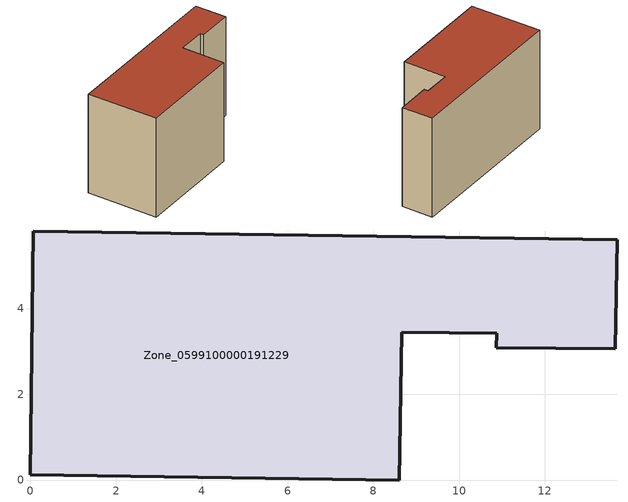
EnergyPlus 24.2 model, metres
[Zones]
Zone_0599100000191229
 floor ground (C_G): 13.69,5.6 13.65,3.06 10.87,3.09 10.88,3.42 8.66,3.45 8.61,0 0,0.12 0.07,5.81 z0
 wall outside (C_F): 0.07,5.81 0,0.12 8.61,0 8.66,3.45 10.88,3.42 10.87,3.09 13.65,3.06 13.69,5.6 0.07,5.81 z0:8.24
 roof outside (C_R): 13.69,5.6 0.07,5.81 0,0.12 8.61,0 8.66,3.45 10.88,3.42 10.87,3.09 13.65,3.06 z8.24
[BUILDING]
Pand.0599100000191229: North Axis=0; Terrain=City; Loads Convergence Tolerance Value=0.04; Temperature Convergence Tolerance Value=0.4; Solar Distribution=FullExterior; Maximum Number of Warmup Days=25; Minimum Number of Warmup Days=1
[Site:Location]
Rotterdam.The.Hague.AP_ZH_NLD Design_Conditions: Latitude=51.96; Longitude=4.45; Time Zone=1; Elevation=-4.5
[SITE:GROUNDTEMPERATURE:BUILDINGSURFACE]
18, 18, 18, 18, 18, 18, 18, 18, 18, 18, 18, 18
[MATERIAL] Thermal Absorptance=0.9; Solar Absorptance=0.7; Visible Absorptance=0.7
Name | Roughness | Thickness | Conductivity | Density | Specific Heat
G.TC.1975-1991 | MediumSmooth | 0.15 | 0.288461 | 540 | 1210
F.TC.1975-1991 | Rough | 0.3 | 0.230769 | 1920 | 840
R.TC.1975-1991 | MediumRough | 0.2 | 0.153846 | 1500 | 1000
[CONSTRUCTION]
C_G: G.TC.1975-1991
C_F: F.TC.1975-1991
C_R: R.TC.1975-1991
[ZONE]
Zone_0599100000191229: Type=1; Multiplier=1; Ceiling Height=Autocalculate; Volume=Autocalculate; Floor Area=autocalculate; Part of Total Floor Area=Yes
[ZONEINFILTRATION:DESIGNFLOWRATE]
Infil_Zone_0599100000191229: Zone or ZoneList or Space or SpaceList=Zone_0599100000191229; Schedule=AlwaysOn; Design Flow Rate Calculation Method=Flow/Area; Flow Rate per Floor Area=0.003; Constant Term Coefficient=1; Temperature Term Coefficient=0; Velocity Term Coefficient=0; Velocity Squared Term Coefficient=0
[HVACTEMPLATE:ZONE:IDEALLOADSAIRSYSTEM]
Zone_0599100000191229: Maximum Heating Supply Air Temperature=50; Minimum Cooling Supply Air Temperature=13; Maximum Heating Supply Air Humidity Ratio=0.0156; Minimum Cooling Supply Air Humidity Ratio=0.0077; Heating Limit=NoLimit; Cooling Limit=NoLimit; Dehumidification Control Type=ConstantSensibleHeatRatio; Cooling Sensible Heat Ratio=0.7; Dehumidification Setpoint=60; Humidification Control Type=None; Humidification Setpoint=30; Outdoor Air Method=None; Outdoor Air Flow Rate per Person=0.00944; Outdoor Air Flow Rate per Zone Floor Area=0; Outdoor Air Flow Rate per Zone=0; Demand Controlled Ventilation Type=None; Outdoor Air Economizer Type=NoEconomizer; Heat Recovery Type=None; Sensible Heat Recovery Effectiveness=0.7; Latent Heat Recovery Effectiveness=0.65
[ZONECONTROL:THERMOSTAT]
ThermostatControl_Zone_0599100000191229: Zone or ZoneList=Zone_0599100000191229; Control Type Schedule=DualSetpointControlType; Control 1=Thermostat_Zone_0599100000191229; Temperature Difference Between Cutout And Setpoint=0
[THERMOSTATSETPOINT:DUALSETPOINT]
Thermostat_Zone_0599100000191229: Heating Setpoint Temperature Schedule=HeatingSetpoint_Zone_0599100000191229; Cooling Setpoint Temperature Schedule=CoolingSetpoint_Zone_0599100000191229
[SCHEDULE:COMPACT]
HeatingSetpoint_Zone_0599100000191229: Through: 12/31, For: AllDays, Until: 24:00, 21
CoolingSetpoint_Zone_0599100000191229: Through: 12/31, For: AllDays, Until: 24:00, 24
DualSetpointControlType: Through: 12/31, For: AllDays, Until: 24:00, 4
AlwaysOn: Through: 12/31, For: AllDays, Until: 24:00, 1
